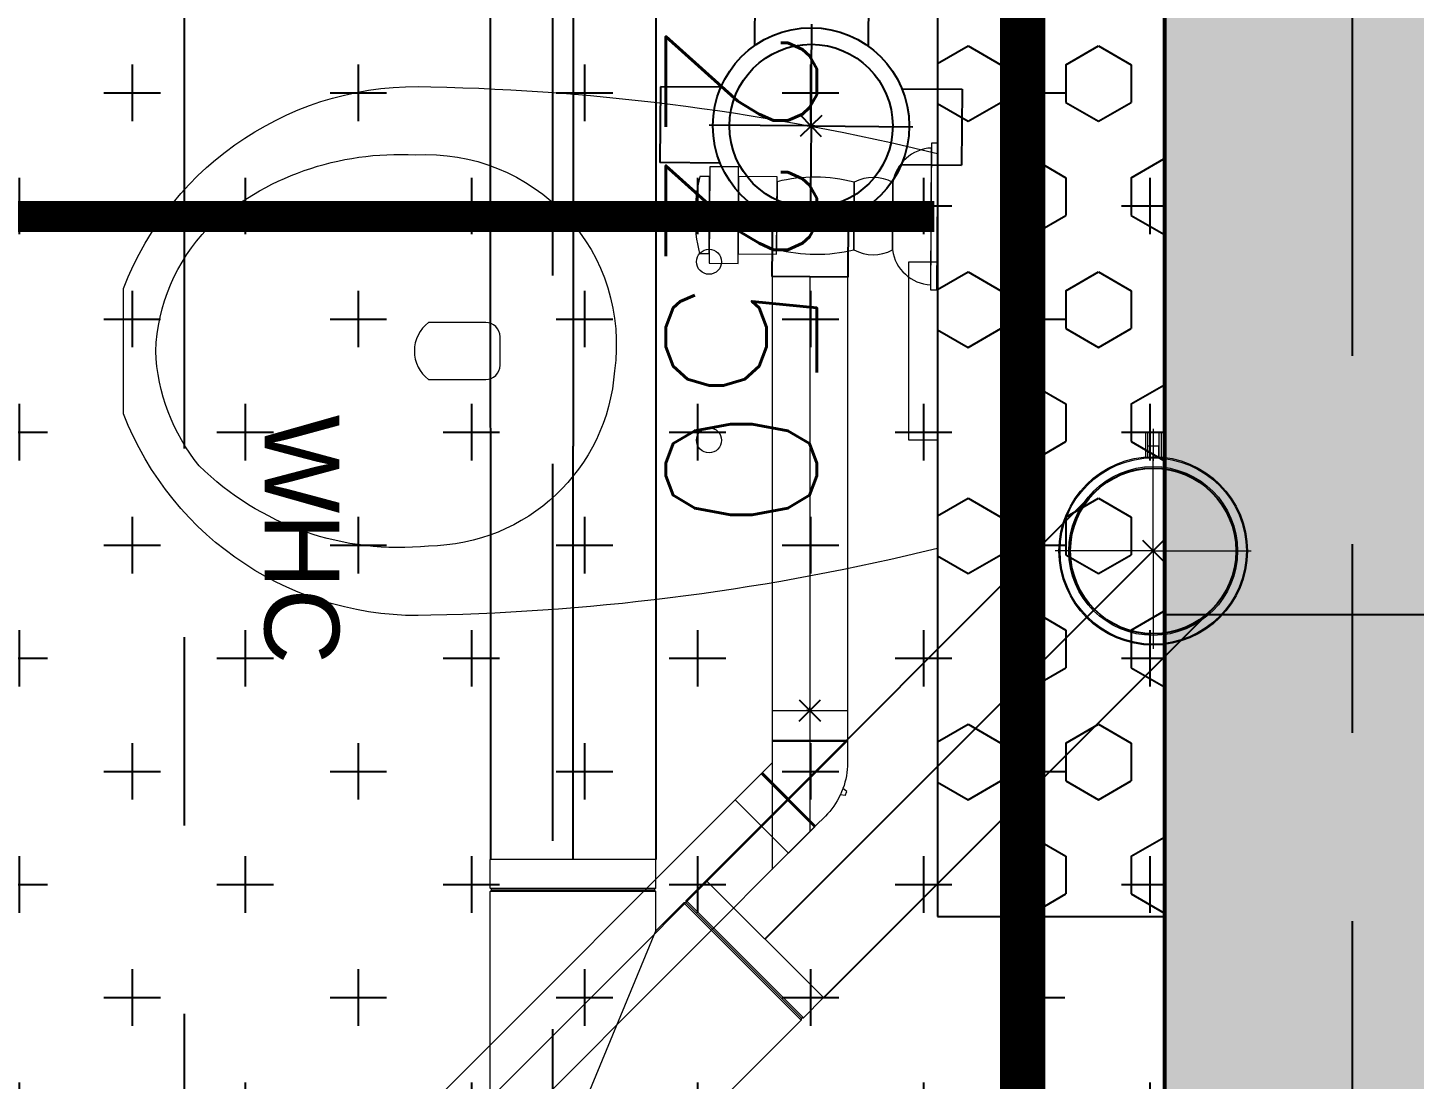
# Model space of a CAD drawing. Header units: millimetres. Extents: x -414464 to 1686, y -90036 to 108605.
# Drawn here: x -115870 to -114950, y -61873 to -61175 of the extents above; entities that cross this region are included whole.
import ezdxf

# ---------------------------------------------------------------- set-up
doc = ezdxf.new("R2010")
doc.units = ezdxf.units.MM
doc.header["$LTSCALE"] = 1000
doc.header["$MEASUREMENT"] = 0
for name, pattern in [('$1$AUDIT_D_120904163729-0', [0]), ('$36$HIDDEN', [0.375, 0.25, -0.125]), ('2BHK-A - FRONT$1$AUDIT_D_120904163729-0', [0]), ('AUDIT_D_120904163729-0', [0]), ('T8(T9 IS SIMILAR) - DIMENSION & TEXTING$1$( Hidden )', [0.375, 0.25, -0.125]), ('T8(T9 IS SIMILAR) - DIMENSION & TEXTING$1$AUDIT_D_120904163729-0', [0]), ('T8(T9 IS SIMILAR) - DIMENSION & TEXTING$1$CENTERX2', [101.6, 63.5, -12.7, 12.7, -12.7]), ('T8(T9 IS SIMILAR) - DIMENSION & TEXTING$1$HIDDEN', [0.375, 0.25, -0.125]), ('T8_REFUGE COLUMNS$1$CENTER2', [1.125, 0.75, -0.125, 0.125, -0.125])]:
    doc.linetypes.add(name, pattern=pattern)
doc.layers.get('0').update_dxf_attribs({"linetype": 'AUDIT_D_120904163729-0'})
for name, color, linetype in [('$0$A-HATCH -160', 251, '$1$AUDIT_D_120904163729-0'), ('$21$A-DIMENSIONS', 2, '$36$HIDDEN'), ('2BHK-A - FRONT$1$$0$LEDGE WALL', 5, 'Continuous'), ('2BHK-A - FRONT$1$A-HATCH -160', 251, '2BHK-A - FRONT$1$AUDIT_D_120904163729-0'), ('2BHK-A - FRONT$1$A-TOI SUNK 50MM', 8, 'Continuous'), ('a-rcc', 3, 'Continuous'), ('T8(T9 IS SIMILAR) - DIMENSION & TEXTING$1$A-DIMENSIONS', 2, 'T8(T9 IS SIMILAR) - DIMENSION & TEXTING$1$HIDDEN'), ('T8(T9 IS SIMILAR) - DIMENSION & TEXTING$1$A-FIRE FIGHTING', 7, 'T8(T9 IS SIMILAR) - DIMENSION & TEXTING$1$AUDIT_D_120904163729-0'), ('T8(T9 IS SIMILAR) - DIMENSION & TEXTING$1$A-PLUMBING', 7, 'T8(T9 IS SIMILAR) - DIMENSION & TEXTING$1$AUDIT_D_120904163729-0'), ('T8(T9 IS SIMILAR) - DIMENSION & TEXTING$1$pl-110 dia soil pipe', 1, 'Continuous'), ('T8(T9 IS SIMILAR) - DIMENSION & TEXTING$1$pl-110 dia soil pipe1', 1, 'Continuous'), ('T8(T9 IS SIMILAR) - DIMENSION & TEXTING$1$pl-75 dia waste pipe1', 3, 'Continuous'), ('T8(T9 IS SIMILAR) - DIMENSION & TEXTING$1$PL-FITTINGS', 5, 'Continuous'), ('T8(T9 IS SIMILAR) - DIMENSION & TEXTING$1$U-TI-75MM WASTE WATER PIPE', 3, 'Continuous'), ('T8(T9 IS SIMILAR) - DIMENSION & TEXTING$1$U-TI-TEXT', 7, 'Continuous'), ('T8(T9 IS SIMILAR) - DIMENSION & TEXTING$1$U-TI-WS', 5, 'Continuous'), ('T8(T9 IS SIMILAR)$1$$6$a-beam 2', 50, 'Continuous'), ('T8_REFUGE COLUMNS$1$A-CENTERLINE', 193, 'T8_REFUGE COLUMNS$1$CENTER2'), ('T8_REFUGE COLUMNS$1$A-RCC COLS', 3, 'Continuous'), ('T8_TYPICAL COLUMNS$1$A-RCC COLS', 3, 'Continuous')]:
    doc.layers.add(name, color=color, linetype=linetype)
for name, color, linetype, lineweight in [('2BHK-A - FRONT$1$$0$a-TOI-fixtures', 251, 'Continuous', 0), ('T8(T9 IS SIMILAR) - DIMENSION & TEXTING$1$furn-1', 7, 'Continuous', 0), ('T8(T9 IS SIMILAR) - DIMENSION & TEXTING$1$pl-50dia waste pie', 6, 'Continuous', 0), ('T8(T9 IS SIMILAR) - DIMENSION & TEXTING$1$pl-50dia waste pipe1', 6, 'Continuous', 0), ('T8(T9 IS SIMILAR) - DIMENSION & TEXTING$1$U-IPD-WS-FIRE', 1, 'Continuous', 40), ('T8(T9 IS SIMILAR)$1$D&W', 8, 'Continuous', 25)]:
    doc.layers.add(name, color=color, linetype=linetype, lineweight=lineweight)
for name, color, linetype, lineweight, true_color in [('T8(T9 IS SIMILAR) - DIMENSION & TEXTING$1$GEB-BEZUG', 2, 'Continuous', 25, 0xffff00), ('T8_REFUGE COLUMNS$1$COL-HATCH', 7, 'Continuous', 25, 0xa3a3a3), ('T8_TYPICAL COLUMNS$1$$0$COL-HATCH', 7, 'Continuous', 25, 0xa3a3a3)]:
    doc.layers.add(name, color=color, linetype=linetype, lineweight=lineweight, true_color=true_color)
doc.styles.add('T8(T9 IS SIMILAR) - DIMENSION & TEXTING$1$arial', font='sanss___.ttf')
doc.styles.add('T8(T9 IS SIMILAR) - DIMENSION & TEXTING$1$Romans 1', font='romans.shx', dxfattribs={"height": 100})
doc.dimstyles.new('T8(T9 IS SIMILAR) - DIMENSION & TEXTING$1$ALPINE S', dxfattribs={"dimscale": 0, "dimtxt": 100, "dimasz": 75, "dimexe": 0, "dimexo": 0, "dimgap": 75, "dimtad": 1, "dimdec": 0, "dimzin": 0, "dimdsep": 46, "dimtxsty": 'T8(T9 IS SIMILAR) - DIMENSION & TEXTING$1$Romans 1', "dimblk": 'T8(T9 IS SIMILAR) - DIMENSION & TEXTING$1$_ArchTick', "dimcen": 0.09, "dimclrd": 256, "dimclre": 256, "dimclrt": 7, "dimadec": 0, "dimazin": 0, "dimtfac": 1, "dimtdec": 0, "dimtofl": 0, "dimtmove": 1, "dimatfit": 0, "dimldrblk": 'T8(T9 IS SIMILAR) - DIMENSION & TEXTING$1$_Open90', "dimfxl": 1, "dimtolj": 1, "dimtzin": 0, "dimarcsym": 0})

# ---------------------------------------------------------------- blocks, each defined once
blk = doc.blocks.new('T8_REFUGE COLUMNS')
at = {"layer": 'T8_REFUGE COLUMNS$1$COL-HATCH', "linetype": 'ByBlock'}
h = blk.add_hatch(color=256, dxfattribs=at)
h.dxf.hatch_style = 1
h.paths.add_polyline_path([(1200282.07, -5721674.86), (1201792.07, -5721674.86), (1201792.07, -5721924.86), (1200282.07, -5721924.86)])
at = {"layer": 'T8_REFUGE COLUMNS$1$A-CENTERLINE'}
for p, q in [((1217370.3, -5721799.86), (1182156.9, -5721799.86)), ((1217431.83, -5722574.86), (1182156.9, -5722574.86))]:
    blk.add_line(p, q, dxfattribs=at)
at = {"layer": 'T8_REFUGE COLUMNS$1$A-RCC COLS', "linetype": 'ByBlock'}
blk.add_lwpolyline([(1200282.07, -5721674.86), (1201792.07, -5721674.86), (1201792.07, -5721924.86), (1200282.07, -5721924.86)], close=True, dxfattribs=at)
blk = doc.blocks.new('T8_TYPICAL COLUMNS')
at = {"layer": 'T8_TYPICAL COLUMNS$1$$0$COL-HATCH', "linetype": 'ByBlock'}
h = blk.add_hatch(color=256, dxfattribs=at)
h.dxf.hatch_style = 1
h.paths.add_polyline_path([(1200282.24, -5721924.03), (1202692.26, -5721924.03), (1202692.26, -5721674.03), (1200282.24, -5721674.03)])
h.paths.add_polyline_path([(1209852.26, -5721674.03), (1212262.29, -5721674.03), (1212262.29, -5721924.03), (1209852.26, -5721924.03)])
at = {"layer": 'T8_TYPICAL COLUMNS$1$A-RCC COLS', "linetype": 'ByBlock'}
blk.add_lwpolyline([(1200282.24, -5721924.03), (1202692.26, -5721924.03), (1202692.26, -5721674.03), (1200282.24, -5721674.03)], close=True, dxfattribs=at)
blk.add_blockref('T8_REFUGE COLUMNS', (0, 0), dxfattribs=at)
blk = doc.blocks.new('2BHK-A - FRONT$1$$0$EWC 1-flat-3')
at = {"layer": '2BHK-A - FRONT$1$$0$a-TOI-fixtures', "ltscale": 1.5}
blk.add_line((130.94, 0), (-130.94, 0), dxfattribs=at)
for points in [[(-130.94, 0, -0.055103), (-175.26, 336.24, -0.321827), (-41.57, 540), (41.57, 540, -0.321827), (175.26, 336.24, -0.055103), (130.94, 0, -27.681239)], [(-13.15, 214.32, -0.391448), (-129.31, 337.71, -0.224585), (-76.1, 489.88, -0.160675), (0, 518.68, -0.183016), (81.56, 484.09, -0.201424), (130.03, 346.42, -0.474507), (-13.15, 214.32, -2.927417)], [(-9.47, 290.25), (9.47, 290.25, 0.414214), (18.95, 299.72), (18.95, 337.61, 0.5), (-18.95, 337.61), (-18.95, 299.72, 0.414214), (-9.47, 290.25, 0.530498)]]:
    blk.add_lwpolyline(points, format="xyb", dxfattribs=at)
at = {"layer": '2BHK-A - FRONT$1$$0$a-TOI-fixtures'}
blk.add_lwpolyline([(-59.21, 0), (-59.21, 18.95), (59.21, 18.95), (59.21, 0)], close=True, dxfattribs=at)
at = {"layer": '2BHK-A - FRONT$1$$0$a-TOI-fixtures', "ltscale": 1.5}
for centre in [(-59.21, 151.58), (59.21, 151.58)]:
    blk.add_circle(centre, 8.31, dxfattribs=at)
blk = doc.blocks.new('2BHK-A - FRONT')
at = {"layer": '2BHK-A - FRONT$1$A-HATCH -160', "linetype": 'ByBlock'}
h = blk.add_hatch(dxfattribs=at)
h.set_pattern_fill('ANSI32', color=256, scale=150)
h.set_pattern_definition([(45, (0, -0.55), (-39.77475644, 39.77475644), []), (45, (26.517, -0.55), (-39.77475644, 39.77475644), [])])
h.paths.add_polyline_path([(1145269.87, -5728524.22), (1145269.87, -5728684.22), (1144639.81, -5728684.22), (1144639.81, -5726829.51), (1144799.81, -5726829.51), (1144799.81, -5728524.22)])
h.paths.add_polyline_path([(1148934.49, -5727449.76), (1148934.48, -5727609.79), (1147999.49, -5727609.76), (1147999.49, -5727009.51), (1148159.49, -5727009.51), (1148159.49, -5727449.76)])
h.paths.add_polyline_path([(1147999.49, -5728684.22), (1147999.49, -5728524.22), (1147369.87, -5728524.22), (1147369.87, -5728684.22)])
edge = h.paths.add_edge_path()
edge.add_line((1151334.49, -5727449.76), (1151779.48, -5727449.76))
edge.add_line((1151779.48, -5727449.76), (1151779.49, -5727609.78))
edge.add_line((1151704.49, -5727609.78), (1151334.49, -5727609.79))
edge.add_line((1151334.49, -5727609.79), (1151334.49, -5727449.76))
h.paths.add_polyline_path([(1146264.49, -5719573.81), (1146424.49, -5719573.81), (1146424.49, -5719224.58), (1146264.49, -5719224.58)])
h.paths.add_polyline_path([(1145549.4, -5721834.39), (1145788.92, -5721834.39), (1145790.01, -5721674.58), (1145549.4, -5721674.58)])
h.paths.add_polyline_path([(1145949.46, -5721924.17), (1145949.46, -5722524.57), (1145789.46, -5722524.57), (1145789.46, -5721924.17)])
h.paths.add_polyline_path([(1144599.49, -5721924.58), (1144759.49, -5721924.58), (1144761.99, -5722524.57), (1144601.99, -5722524.57)])
h.paths.add_polyline_path([(1144599.49, -5723474.57), (1144599.49, -5723174.57), (1144759.49, -5723174.57), (1144759.49, -5723314.57), (1145789.46, -5723314.57), (1145789.46, -5723174.57), (1145949.46, -5723174.57), (1145949.46, -5723474.22)])
h = blk.add_hatch(dxfattribs=at)
h.set_pattern_fill('HEX', color=256, scale=200)
h.paths.add_polyline_path([(1147499.46, -5722074.86), (1147499.46, -5721924.57), (1147199.74, -5721924.58), (1147199.73, -5721924.57), (1146749.3, -5721924.57), (1146749.3, -5722074.86)])
at = {"layer": '2BHK-A - FRONT$1$A-TOI SUNK 50MM'}
h = blk.add_hatch(dxfattribs=at)
h.set_pattern_fill('CROSS', color=256, scale=300, style=0)
h.set_pattern_definition([(0, (0, -0.9), (75, 75), [37.5, -112.5]), (90, (18.75, -19.65), (-75, 75), [37.5, -112.5])])
h.paths.add_polyline_path([(1142149.53, -5723374.57), (1144599.49, -5723374.57), (1144599.49, -5721924.93), (1142149.53, -5721924.93)])
h.paths.add_polyline_path([(1148199.21, -5723374.57), (1145949.46, -5723374.57), (1145949.46, -5721924.93), (1148199.21, -5721924.93)])
at = {"layer": '2BHK-A - FRONT$1$$0$LEDGE WALL'}
blk.add_lwpolyline([(1147499.46, -5722074.86), (1147499.46, -5721924.57), (1146749.3, -5721924.57), (1146749.3, -5722074.86)], close=True, dxfattribs=at)
at = {"layer": '2BHK-A - FRONT$1$A-TOI SUNK 50MM'}
blk.add_lwpolyline([(1148199.21, -5723374.57), (1145949.46, -5723374.57), (1145949.46, -5721924.93), (1148199.21, -5721924.93)], close=True, dxfattribs=at)
at = {"layer": '2BHK-A - FRONT$1$$0$a-TOI-fixtures', "extrusion": (0, 0, -1), "xscale": -1, "zscale": -1, "rotation": 180}
blk.add_blockref('2BHK-A - FRONT$1$$0$EWC 1-flat-3', (-1147124.38, -5722074.86), dxfattribs=at)
blk = doc.blocks.new('T8(T9 IS SIMILAR) - DIMENSION & TEXTING$1$_ArchTick')
at = {"color": 0, "linetype": 'ByBlock', "const_width": 0.15}
blk.add_lwpolyline([(-0.5, -0.5), (0.5, 0.5)], dxfattribs=at)
blk = doc.blocks.new('*D1503')
at = {"layer": 'T8(T9 IS SIMILAR) - DIMENSION & TEXTING$1$A-DIMENSIONS', "linetype": 'T8(T9 IS SIMILAR) - DIMENSION & TEXTING$1$HIDDEN', "lineweight": -2, "transparency": 16777216}
for p, q in [((1200442.27, -5721924.38), (1200442.27, -5722330.38)), ((1202692.02, -5721924.38), (1202692.02, -5722330.38))]:
    blk.add_line(p, q, dxfattribs=at)
at = {"layer": 'T8(T9 IS SIMILAR) - DIMENSION & TEXTING$1$A-DIMENSIONS', "lineweight": -2, "transparency": 16777216}
blk.add_line((1202692.02, -5722330.38), (1200442.27, -5722330.38), dxfattribs=at)
at = {"layer": 'T8(T9 IS SIMILAR) - DIMENSION & TEXTING$1$A-DIMENSIONS', "linetype": 'ByBlock', "lineweight": -2, "transparency": 16777216, "xscale": 75, "yscale": 75, "zscale": 75, "rotation": 180}
blk.add_blockref('T8(T9 IS SIMILAR) - DIMENSION & TEXTING$1$_ArchTick', (1200442.27, -5722330.38), dxfattribs=at)
at = {"layer": 'T8(T9 IS SIMILAR) - DIMENSION & TEXTING$1$A-DIMENSIONS', "linetype": 'ByBlock', "lineweight": -2, "transparency": 16777216, "xscale": 75, "yscale": 75, "zscale": 75}
blk.add_blockref('T8(T9 IS SIMILAR) - DIMENSION & TEXTING$1$_ArchTick', (1202692.02, -5722330.38), dxfattribs=at)
at = {"layer": 'T8(T9 IS SIMILAR) - DIMENSION & TEXTING$1$A-DIMENSIONS', "color": 7, "linetype": 'ByBlock', "transparency": 16777216, "insert": (1201567.14, -5722205.38), "char_height": 100, "attachment_point": 5, "style": 'T8(T9 IS SIMILAR) - DIMENSION & TEXTING$1$Romans 1'}
blk.add_mtext('\\A1;2250', dxfattribs=at)
blk = doc.blocks.new('T8(T9 IS SIMILAR) - DIMENSION & TEXTING$1$_Open90')
at = {"color": 0, "linetype": 'ByBlock', "lineweight": -2}
for p, q in [((-0.5, 0.5), (0, 0)), ((0, 0), (-1, 0)), ((0, 0), (-0.5, -0.5))]:
    blk.add_line(p, q, dxfattribs=at)
blk = doc.blocks.new('T8(T9 IS SIMILAR) - DIMENSION & TEXTING$1$A$C7A147FD6')
at = {"layer": 'T8(T9 IS SIMILAR) - DIMENSION & TEXTING$1$U-IPD-WS-FIRE', "color": 92, "linetype": 'T8(T9 IS SIMILAR) - DIMENSION & TEXTING$1$( Hidden )', "ltscale": 2, "true_color": 0x00d200, "const_width": 30, "elevation": -0.6}
blk.add_lwpolyline([(-6234.23, -6644.78), (-4816.4, -6644.78), (-4816.4, -7348.41), (-4446.58, -7348.41), (-4446.58, -8112.83), (-4197.73, -8112.13)], dxfattribs=at)
blk = doc.blocks.new('T8(T9 IS SIMILAR) - DIMENSION & TEXTING$1$Einfügepunkt')
at = {"layer": 'T8(T9 IS SIMILAR) - DIMENSION & TEXTING$1$GEB-BEZUG'}
for p, q in [((-7.07, -7.07), (7.07, 7.07)), ((-7.07, 7.07), (7.07, -7.07))]:
    blk.add_line(p, q, dxfattribs=at)
blk = doc.blocks.new('T8(T9 IS SIMILAR) - DIMENSION & TEXTING$1$388.001.00.1_G')
at = {"layer": 'T8(T9 IS SIMILAR) - DIMENSION & TEXTING$1$U-TI-75MM WASTE WATER PIPE', "ltscale": 5}
for p, q in [((-25.13, 60.06), (-25.13, 100)), ((-25.13, 100), (25.12, 100)), ((25.12, 60.06), (25.12, 100)), ((0, 0), (0, 67.6)), ((-60.06, 25.12), (-100, 25.12)), ((-100, -25.13), (-100, 25.12)), ((60.06, 25.12), (100, 25.12)), ((100, -25.13), (100, 25.12)), ((0, 0), (-67.6, 0)), ((0, 0), (0, 2.5)), ((0, 0), (0, -67.6)), ((0, 0), (67.6, 0)), ((0, 0), (-2.5, 0)), ((0, 0), (0, -2.5)), ((0, 0), (2.5, 0)), ((-60.06, -25.13), (-100, -25.13)), ((60.06, -25.13), (100, -25.13)), ((-37.67, -53.09), (-37.67, -94.97)), ((37.68, -53.09), (37.68, -94.97))]:
    blk.add_line(p, q, dxfattribs=at)
for radius in [65.1, 54.16]:
    blk.add_circle((0, 0), radius, dxfattribs=at)
blk.add_ellipse((0, -94.97), major_axis=(37.67, 0), ratio=0.026177, start_param=3.141593, end_param=6.283185, dxfattribs=at)
blk.add_blockref('T8(T9 IS SIMILAR) - DIMENSION & TEXTING$1$Einfügepunkt', (0, 0), dxfattribs=at)
blk = doc.blocks.new('T8(T9 IS SIMILAR) - DIMENSION & TEXTING$1$367.771.16.1_L')
at = {"lineweight": 13, "ltscale": 25}
for p, q in [((-5.2, 78.5), (-5.2, 62.28)), ((-5.2, 78.5), (5.2, 78.5)), ((-3.7, 78.5), (-3.7, 62.39)), ((0, 81), (0, 78.5)), ((0, 78.5), (0, 62.28)), ((3.7, 78.5), (3.7, 62.39)), ((5.2, 78.5), (5.2, 62.28)), ((3.75, 69.5), (-3.75, 69.5)), ((-3.75, 69.5), (-3.75, 62.39)), ((0, 0), (0, 65)), ((3.75, 62.39), (3.75, 69.5)), ((0, 62.28), (0, 59.78)), ((0, 0), (-65, 0)), ((0, 0), (0, -65)), ((0, 0), (65, 0))]:
    blk.add_line(p, q, dxfattribs=at)
for radius in [62.5, 61.79, 56, 55]:
    blk.add_circle((0, 0), radius, dxfattribs=at)
blk.add_blockref('T8(T9 IS SIMILAR) - DIMENSION & TEXTING$1$Einfügepunkt', (0, 0), dxfattribs=at)
blk = doc.blocks.new('T8(T9 IS SIMILAR) - DIMENSION & TEXTING$1$367.135.16.1_A')
at = {"lineweight": 13, "ltscale": 25}
for p, q in [((-55, 251.1), (-55, 270)), ((-55, 270), (55, 270)), ((55, 251.1), (55, 270)), ((-166.17, 178.39), (-88.39, 256.17)), ((-88.39, 256.17), (-75.02, 242.81)), ((-53.9, 250), (-55, 251.1)), ((55, 251.1), (-55, 251.1)), ((-53.9, 250), (-55, 248.9)), ((-55, 222.78), (-55, 248.9)), ((-55, 248.9), (55, 248.9)), ((53.9, 250), (-53.9, 250)), ((53.9, 250), (55, 251.1)), ((53.9, 250), (55, 248.9)), ((55, 56.1), (55, 248.9)), ((-75.02, 242.81), (-152.81, 165.02)), ((-151.25, 163.47), (-73.47, 241.25)), ((-75.02, 241.25), (-151.25, 165.02)), ((-75.02, 241.25), (-75.02, 242.81)), ((-75.02, 241.25), (-73.47, 241.25)), ((-73.47, 241.25), (-55, 222.78)), ((0, 90), (-55, 222.78)), ((-166.17, 178.39), (-152.81, 165.02)), ((-151.25, 165.02), (-152.81, 165.02)), ((-151.25, 165.02), (-151.25, 163.47)), ((-151.25, 163.47), (-55, 67.22)), ((-55, 67.22), (0, 90)), ((-55, 56.1), (-55, 67.22)), ((-53.9, 55), (-55, 56.1)), ((55, 56.1), (-55, 56.1)), ((53.9, 55), (55, 56.1)), ((-53.9, 55), (-55, 53.9)), ((-55, 0), (-55, 53.9)), ((-55, 53.9), (55, 53.9)), ((-53.9, 55), (53.9, 55)), ((53.9, 55), (55, 53.9)), ((55, 0), (55, 53.9)), ((-55, 0), (55, 0))]:
    blk.add_line(p, q, dxfattribs=at)
blk.add_blockref('T8(T9 IS SIMILAR) - DIMENSION & TEXTING$1$Einfügepunkt', (0, 0), dxfattribs=at)
blk = doc.blocks.new('T8(T9 IS SIMILAR) - DIMENSION & TEXTING$1$361.045.16.1_A')
at = {"ltscale": 25}
for p, q in [((-49.5, 14.14), (-14.14, 49.5)), ((3.18, 32.17), (-14.14, 49.5)), ((3.18, 32.17), (-32.17, -3.18)), ((-31.47, -3.89), (3.89, 31.47)), ((3.18, 31.47), (-31.47, -3.18)), ((3.18, 31.47), (3.18, 32.17)), ((3.18, 31.47), (3.89, 31.47)), ((10.36, 25), (3.89, 31.47)), ((-32.17, -3.18), (-49.5, 14.14)), ((-13.79, 13.79), (-15.56, 15.56)), ((0, 0), (-13.79, 13.79)), ((23.39, 11.31), (20.26, 10.9)), ((23.39, 11.31), (24.54, 8.54)), ((-5.55, 5.55), (-7.32, 7.32)), ((0, -10.36), (0, 0)), ((24.54, 8.54), (22.03, 6.62)), ((-31.47, -3.18), (-32.17, -3.18)), ((-31.47, -3.18), (-31.47, -3.89)), ((-25, -10.36), (-31.47, -3.89)), ((-25, -24.5), (-25, -10.36)), ((0, -24.5), (0, -10.36)), ((25, -24.5), (25, -10.36)), ((-24.5, -25), (-25, -24.5)), ((25, -24.5), (-25, -24.5)), ((-24.5, -25), (-25, -25.5)), ((-25, -45), (-25, -25.5)), ((-25, -25.5), (25, -25.5)), ((-24.5, -25), (24.5, -25)), ((0, -27), (0, -24.5)), ((24.5, -25), (25, -24.5)), ((24.5, -25), (25, -25.5)), ((25, -45), (25, -25.5)), ((-25, -45), (25, -45)), ((0, -45), (-2.5, -45)), ((0, -45), (0, -42.5)), ((0, -45), (0, -47.5)), ((0, -45), (2.5, -45))]:
    blk.add_line(p, q, dxfattribs=at)
for start, end in [(25.15748, 45), (0, 19.84252)]:
    blk.add_arc((-25, -10.36), 50, start, end, dxfattribs=at)
blk.add_open_spline([(22.03, 6.62), (22.03, 6.62), (22.02, 6.64), (21.97, 6.76), (21.91, 6.87), (21.77, 7.19), (21.67, 7.4), (21.49, 7.81), (21.4, 8), (21.26, 8.35), (21.19, 8.5), (21.07, 8.79), (21.01, 8.94), (20.88, 9.26), (20.81, 9.43), (20.65, 9.83), (20.57, 10.06), (20.42, 10.45), (20.36, 10.62), (20.28, 10.84), (20.26, 10.9), (20.26, 10.9)], degree=3, knots=[-0.7326885, -0.7326885, -0.7326885, -0.7326885, -0.6703276, -0.6703276, -0.5851203, -0.5851203, -0.4924215, -0.4924215, -0.4253679, -0.4253679, -0.3759063, -0.3759063, -0.3289293, -0.3289293, -0.2716255, -0.2716255, -0.1856359, -0.1856359, -0.0935578, -0.0935578, 0, 0, 0, 0], dxfattribs=at)
blk.add_blockref('T8(T9 IS SIMILAR) - DIMENSION & TEXTING$1$Einfügepunkt', (0, -45), dxfattribs=at)
blk = doc.blocks.new('T8(T9 IS SIMILAR) - DIMENSION & TEXTING$1$TT')
at = {"layer": 'T8(T9 IS SIMILAR) - DIMENSION & TEXTING$1$furn-1', "color": 7}
for points in [[(107723.97348, -2189.22261), (107723.97349, -2189.22673), (107723.9407, -2189.22681), (107723.94069, -2189.2227, -0.125089)], [(107723.97153, -2189.25543, -0.124286), (107723.97162, -2189.28824), (107723.94291, -2189.28832, -0.124286), (107723.94282, -2189.25551)], [(107723.97162, -2189.28824, -0.25), (107723.97166, -2189.30465), (107723.94295, -2189.30473, -0.25), (107723.94291, -2189.28832)], [(107723.97166, -2189.30465, -0.353887), (107723.98647, -2189.32102), (107723.92823, -2189.32117, -0.353887), (107723.94295, -2189.30473)]]:
    blk.add_lwpolyline(points, format="xyb", close=True, dxfattribs=at)
for points in [[(107723.9776, -2189.22671), (107723.97764, -2189.23902), (107723.97352, -2189.23903), (107723.94073, -2189.23912), (107723.93662, -2189.23913), (107723.93659, -2189.22683)], [(107723.97352, -2189.23903), (107723.97357, -2189.25542), (107723.94078, -2189.25551), (107723.94073, -2189.23912)], [(107723.98848, -2189.32101), (107723.98847, -2189.32361), (107723.92619, -2189.32378), (107723.92618, -2189.32118)]]:
    blk.add_lwpolyline(points, close=True, dxfattribs=at)
blk = doc.blocks.new('T8(T9 IS SIMILAR) - DIMENSION & TEXTING$1$A$C77D62699')
at = {"layer": 'T8(T9 IS SIMILAR) - DIMENSION & TEXTING$1$pl-110 dia soil pipe1'}
for p, q in [((-5406.21, -8276.76, 0.91), (-5663.59, -8019.23, 0.91)), ((-5483.99, -8354.54, 0.91), (-5741.39, -8096.99, 0.91)), ((-7220.7, -8388.31, 0.01), (-5497.86, -8387.97, 0.01)), ((-7220.7, -8498.32, 0.01), (-5497.86, -8497.79, 0.01))]:
    blk.add_line(p, q, dxfattribs=at)
at = {"layer": 'T8(T9 IS SIMILAR) - DIMENSION & TEXTING$1$pl-110 dia soil pipe1', "color": 12, "linetype": 'T8(T9 IS SIMILAR) - DIMENSION & TEXTING$1$CENTERX2'}
for p, q in [((-5445.1, -8315.65, 0.91), (-5702.49, -8058.11, 0.91)), ((-7220.7, -8443.32, 0.01), (-5771.91, -8442.89, -10.46))]:
    blk.add_line(p, q, dxfattribs=at)
at = {"layer": 'T8(T9 IS SIMILAR) - DIMENSION & TEXTING$1$pl-110 dia soil pipe1', "ltscale": 0.1}
blk.add_circle((-5702.49, -8058.11, 0.91), 55, dxfattribs=at)
at = {"layer": 'T8(T9 IS SIMILAR) - DIMENSION & TEXTING$1$pl-50dia waste pipe1', "color": 12, "linetype": 'T8(T9 IS SIMILAR) - DIMENSION & TEXTING$1$CENTERX2'}
blk.add_line((-4968.21, -8869.32, 0.64), (-5576.59, -8260.94, 0.64), dxfattribs=at)
at = {"layer": 'T8(T9 IS SIMILAR) - DIMENSION & TEXTING$1$pl-50dia waste pipe1'}
for p, q in [((-4950.53, -8851.64, 0.64), (-5520.12, -8282.05, 0.64)), ((-4985.89, -8887, 0.64), (-5555.48, -8317.4, 0.64))]:
    blk.add_line(p, q, dxfattribs=at)
at = {"layer": 'T8(T9 IS SIMILAR) - DIMENSION & TEXTING$1$pl-50dia waste pipe1', "elevation": 0.64}
for points in [[(-5884.38, -8260.94), (-5570.98, -8260.94)], [(-5884.38, -8310.94), (-5491.23, -8310.94)]]:
    blk.add_lwpolyline(points, dxfattribs=at)
at = {"layer": 'T8(T9 IS SIMILAR) - DIMENSION & TEXTING$1$pl-50dia waste pipe1', "color": 12, "linetype": 'T8(T9 IS SIMILAR) - DIMENSION & TEXTING$1$CENTERX2', "elevation": 0.64}
blk.add_lwpolyline([(-5884.38, -8285.94), (-5516.23, -8285.94)], dxfattribs=at)
at = {"layer": 'T8(T9 IS SIMILAR) - DIMENSION & TEXTING$1$pl-75 dia waste pipe1', "color": 12, "linetype": 'T8(T9 IS SIMILAR) - DIMENSION & TEXTING$1$CENTERX2'}
blk.add_line((-5497.86, -8442.89, 0.01), (-5771.91, -8442.89, -10.46), dxfattribs=at)
at = {"layer": 'T8(T9 IS SIMILAR) - DIMENSION & TEXTING$1$U-TI-WS', "lineweight": 40, "ltscale": 0.01, "const_width": 20.53}
blk.add_lwpolyline([(-5924.37, -8203.41), (-5924.37, -9135.8)], dxfattribs=at)
at = {"layer": 'T8(T9 IS SIMILAR) - DIMENSION & TEXTING$1$furn-1', "xscale": -1559.587183977623, "yscale": 1559.587183977623, "zscale": 1559.587183977623, "rotation": 179.775067412385}
blk.add_blockref('T8(T9 IS SIMILAR) - DIMENSION & TEXTING$1$TT', (-168022937.4, -2763061.89), dxfattribs=at)
at = {"layer": 'T8(T9 IS SIMILAR) - DIMENSION & TEXTING$1$pl-110 dia soil pipe', "ltscale": 0.1}
for name, p, xscale, yscale, zscale, rotation in [('T8(T9 IS SIMILAR) - DIMENSION & TEXTING$1$367.771.16.1_L', (-5702.49, -8058.11, 0.91), 1.000020158935082, 1.000020158935082, 1.000020158935082, 90.00000000000001), ('T8(T9 IS SIMILAR) - DIMENSION & TEXTING$1$367.135.16.1_A', (-5227.85, -8442.97, 0.01), -1.00002015893508, 1.00002015893508, 1.00002015893508, 89.99952521063042)]:
    blk.add_blockref(name, p, dxfattribs=dict(at, xscale=xscale, yscale=yscale, zscale=zscale, rotation=rotation))
at = {"layer": 'T8(T9 IS SIMILAR) - DIMENSION & TEXTING$1$pl-50dia waste pie', "ltscale": 0.1, "xscale": -1.000020158935082, "yscale": 1.000020158935082, "zscale": 1.000020158935082, "rotation": 270}
blk.add_blockref('T8(T9 IS SIMILAR) - DIMENSION & TEXTING$1$361.045.16.1_A', (-5551.59, -8285.94, 0.64), dxfattribs=at)
at = {"layer": 'T8(T9 IS SIMILAR) - DIMENSION & TEXTING$1$PL-FITTINGS', "xscale": 1.000020158935082, "yscale": 1.000020158935082, "zscale": 1.000020158935082, "rotation": 269.5222087631035}
blk.add_blockref('T8(T9 IS SIMILAR) - DIMENSION & TEXTING$1$388.001.00.1_G', (-5984.38, -8285.1, 0.64), dxfattribs=at)
at = {"layer": 'T8(T9 IS SIMILAR) - DIMENSION & TEXTING$1$U-TI-TEXT', "style": 'T8(T9 IS SIMILAR) - DIMENSION & TEXTING$1$arial'}
blk.add_text('WHC', height=49.535, rotation=359.99987, dxfattribs=at).set_placement((-5792.84, -8647.66, 0.79))
blk = doc.blocks.new('T8(T9 IS SIMILAR) - DIMENSION & TEXTING')
at = {"layer": 'T8(T9 IS SIMILAR) - DIMENSION & TEXTING$1$A-PLUMBING', "linetype": 'ByBlock'}
blk.add_blockref('T8(T9 IS SIMILAR) - DIMENSION & TEXTING$1$A$C77D62699', (1207452.26, -5713874.03), dxfattribs=at)
at = {"layer": 'T8(T9 IS SIMILAR) - DIMENSION & TEXTING$1$A-FIRE FIGHTING', "linetype": 'ByBlock'}
blk.add_blockref('T8(T9 IS SIMILAR) - DIMENSION & TEXTING$1$A$C7A147FD6', (1207452.26, -5715374.03), dxfattribs=at)
at = {"layer": 'T8(T9 IS SIMILAR) - DIMENSION & TEXTING$1$A-DIMENSIONS', "linetype": 'ByBlock'}
dim = blk.add_linear_dim(base=(1200442.27, -5722330.38), p1=(1202692.02, -5721924.38), p2=(1200442.27, -5721924.38), angle=180, dimstyle='T8(T9 IS SIMILAR) - DIMENSION & TEXTING$1$ALPINE S', override={"dimscale": 1, "dimfxl": 5, "dimarcsym": 1}, dxfattribs=at)
dim.commit()
dim.dimension.update_dxf_attribs({"geometry": '*D1503', "text_midpoint": (1201567.14, -5722205.38)})
blk = doc.blocks.new('T8(T9 IS SIMILAR)')
at = {"layer": 'T8(T9 IS SIMILAR)$1$D&W', "linetype": 'ByBlock'}
for name, p in [('T8_TYPICAL COLUMNS', (0, 0)), ('2BHK-A - FRONT', (54492.78, -0.36))]:
    blk.add_blockref(name, p, dxfattribs=at)
at = {"layer": 'T8(T9 IS SIMILAR)$1$$6$a-beam 2', "linetype": 'ByBlock'}
blk.add_blockref('T8(T9 IS SIMILAR) - DIMENSION & TEXTING', (0, 0), dxfattribs=at)
blk = doc.blocks.new('A$C48506478')
at = {"layer": '$21$A-DIMENSIONS', "linetype": 'ByBlock'}
blk.add_blockref('T8(T9 IS SIMILAR)', (-1195542.61, 5727884.64), dxfattribs=at)
at = {"layer": '$0$A-HATCH -160', "linetype": 'ByBlock'}
blk.add_blockref('T8(T9 IS SIMILAR) - DIMENSION & TEXTING', (-1195542.61, 5727884.64), dxfattribs=at)

msp = doc.modelspace()

# ---------------------------------------------------------------- block references
at = {"layer": 'a-rcc', "linetype": 'ByBlock', "rotation": 270}
msp.add_blockref('A$C48506478', (-121075.99, -55315.35, -0.03), dxfattribs=at)

doc.saveas('drawing.dxf')
